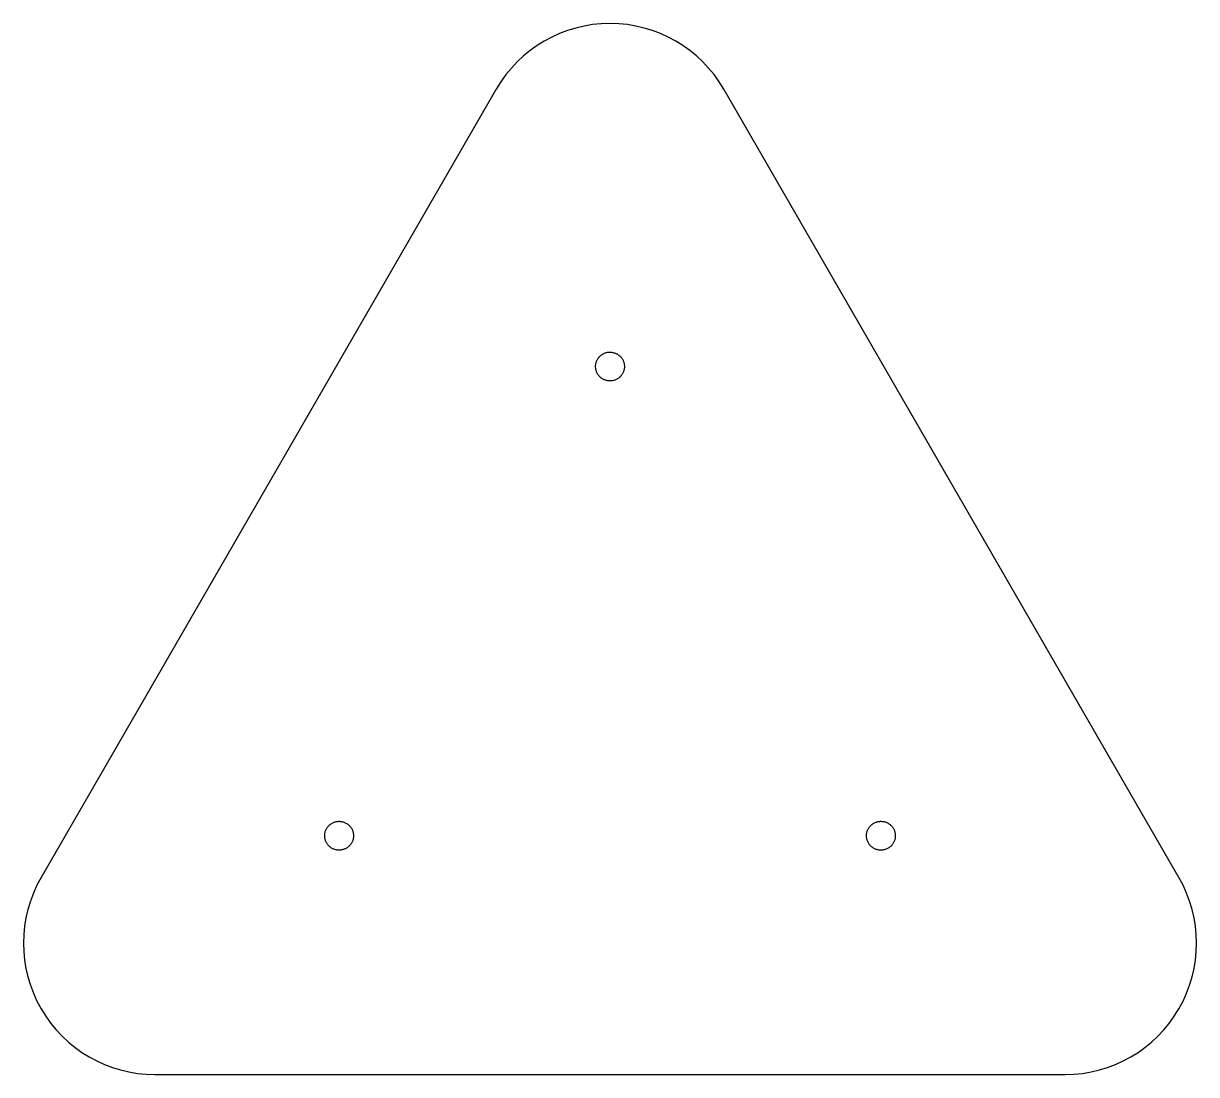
# Model space of a CAD drawing. Header units: millimetres. Extents: x -163 to 163, y -136 to 156.
import ezdxf

# ---------------------------------------------------------------- set-up
doc = ezdxf.new("R2010")
doc.units = ezdxf.units.MM
doc.layers.add('Default', color=18, linetype='Continuous', true_color=0x000000)

msp = doc.modelspace()

# ---------------------------------------------------------------- linework, layer by layer
at = {"layer": 'Default'}
for points in [[(-31.56, 137.55), (-157.8, -81.11)], [(157.8, -81.11), (31.56, 137.55)], [(-126.24, -135.77), (126.24, -135.77)]]:
    msp.add_lwpolyline(points, dxfattribs=at)
for centre, start, end in [((0, 119.33), 30, 150), ((-126.24, -99.33), 150, 270), ((126.24, -99.33), 270, 30)]:
    msp.add_arc(centre, 36.44, start, end, dxfattribs=at)
for points in [[(3.39, 58.49), (5.51, 61.88), (2.12, 64), (-1.27, 66.13), (-3.39, 62.74), (-5.51, 59.35), (-2.12, 57.22), (1.27, 55.1), (3.39, 58.49)], [(-73.24, -73.05), (-69.72, -71.15), (-71.62, -67.63), (-73.53, -64.11), (-77.04, -66.02), (-80.56, -67.92), (-78.66, -71.44), (-76.76, -74.96), (-73.24, -73.05)], [(79.13, -69.76), (79.36, -65.77), (75.37, -65.54), (71.38, -65.31), (71.15, -69.31), (70.92, -73.3), (74.91, -73.53), (78.91, -73.76), (79.13, -69.76)]]:
    msp.add_rational_spline(points, [1, 0.707106781187, 1, 0.707106781187, 1, 0.707106781187, 1, 0.707106781187, 1], degree=2, knots=[0, 0, 0, 6.283185, 6.283185, 12.566371, 12.566371, 18.849556, 18.849556, 25.132741, 25.132741, 25.132741], dxfattribs=at)

doc.saveas('drawing.dxf')
